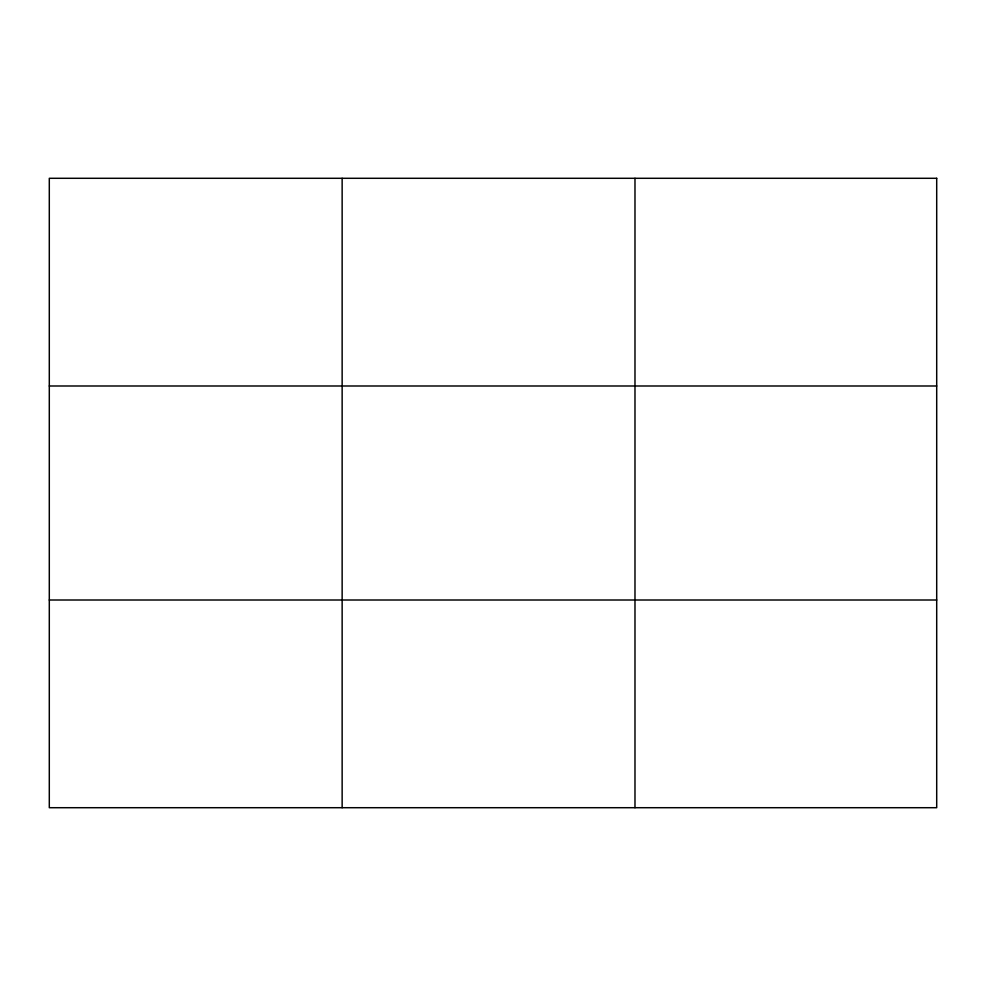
<?xml version="1.0" encoding="UTF-8"?>
<svg xmlns="http://www.w3.org/2000/svg" width="986" height="986" viewBox="0 0 986 986"><rect width="100%" height="100%" fill="white"/><g stroke="black" fill="none" stroke-linecap="round" stroke-linejoin="round"><path stroke-width="1.48" d="M342.142 807.707L342.142 178.293M634.984 807.707L634.984 178.293M49.3 385.994L936.7 385.994M49.3 600.006L936.7 600.006M936.7 178.293L936.7 807.707L49.3 807.707L49.3 178.293L936.7 178.293"/></g></svg>
